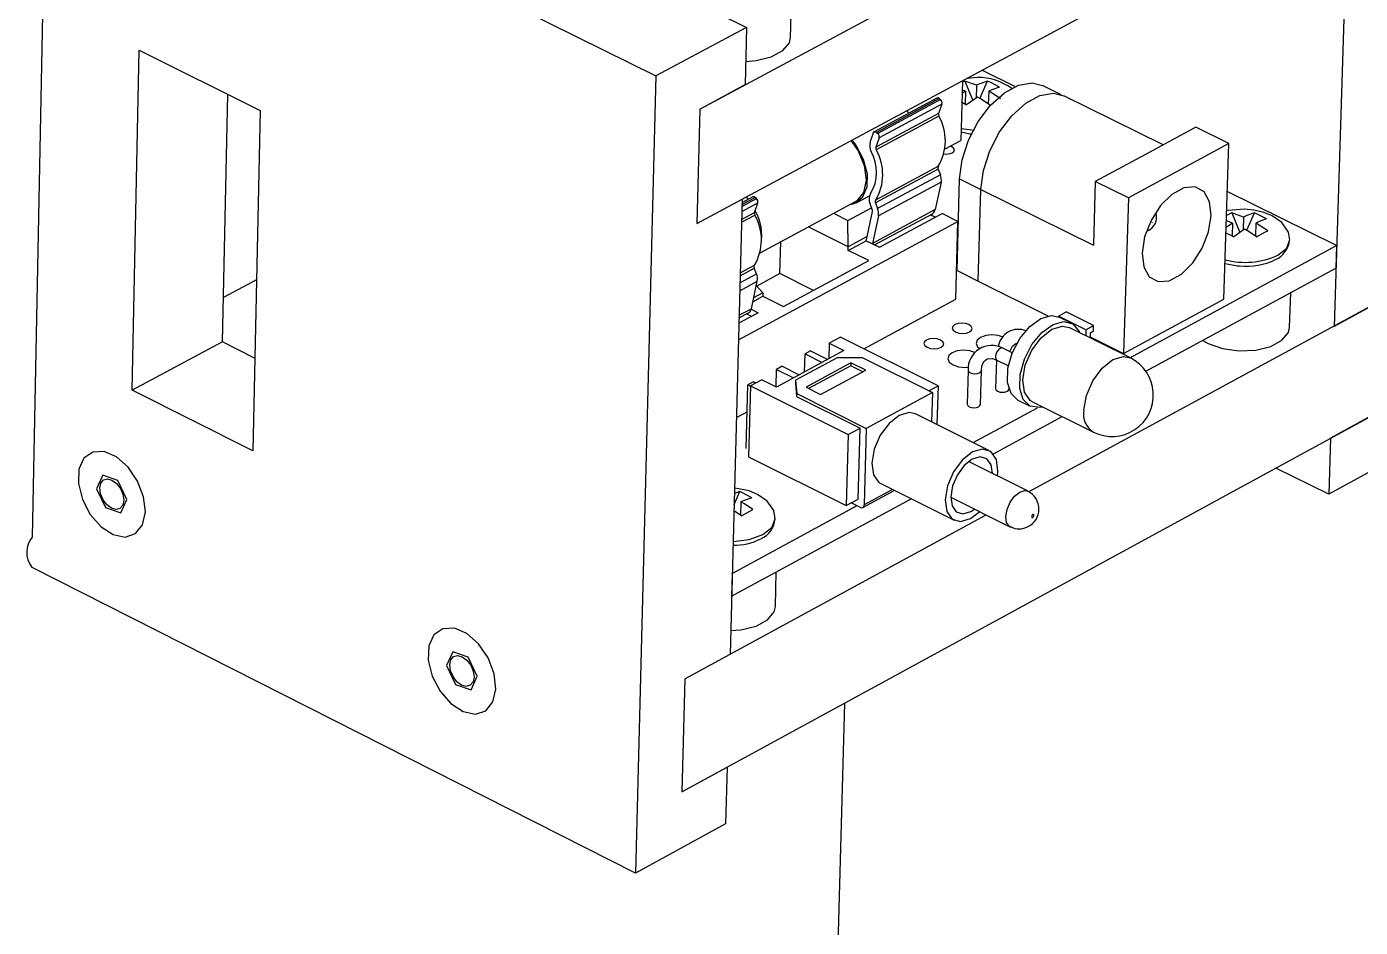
# Model space of a CAD drawing. Extents: x 0 to 156, y 0 to 202.
# Drawn here: x 136.33 to 149.69, y 118.88 to 127.91 of the extents above; entities that cross this region are included whole.
import ezdxf

# ---------------------------------------------------------------- set-up
doc = ezdxf.new("R2010")
doc.units = 0
doc.layers.get('0').update_dxf_attribs({"linetype": 'CONTINUOUS'})

msp = doc.modelspace()

# ---------------------------------------------------------------- linework, layer by layer
at = {"color": 7, "linetype": 'CONTINUOUS'}
for p, q in [((143.076, 127.081), (150.057, 130.82)), ((139.268, 130.014), (143.545, 127.899)), ((143.046, 125.935), (150.02, 129.682)), ((138.357, 129.532), (142.635, 127.412)), ((149.574, 129.445), (149.429, 124.902)), ((136.516, 129.277), (136.388, 122.793)), ((143.986, 127.797), (143.996, 128.154)), ((143.545, 127.899), (142.635, 127.412)), ((143.545, 127.899), (143.53, 127.325)), ((137.39, 124.264), (137.461, 127.67)), ((137.461, 127.67), (138.672, 127.066)), ((146.233, 127.305), (145.901, 127.469)), ((142.635, 127.412), (142.431, 119.427)), ((143.076, 127.081), (143.53, 127.325)), ((145.707, 127.365), (145.69, 126.767)), ((145.73, 127.361), (145.707, 127.349)), ((145.849, 127.319), (145.73, 127.361)), ((145.73, 127.361), (145.812, 127.167)), ((145.858, 127.397), (145.751, 127.388)), ((145.849, 127.319), (145.845, 127.19)), ((145.882, 127.187), (145.957, 127.361)), ((146.697, 127.224), (146.509, 127.317)), ((138.297, 124.749), (138.35, 127.227)), ((145.452, 127.19), (144.823, 126.853)), ((145.475, 127.185), (144.847, 126.847)), ((145.487, 127.175), (144.859, 126.837)), ((145.475, 127.185), (145.487, 127.175)), ((145.737, 127.259), (145.704, 127.236)), ((145.737, 127.259), (145.705, 127.271)), ((145.737, 127.259), (145.734, 127.132)), ((145.859, 127.2), (145.749, 127.124)), ((145.97, 127.259), (145.966, 127.131)), ((147.719, 126.722), (146.723, 127.213)), ((138.672, 127.066), (138.598, 123.656)), ((143.076, 127.081), (143.046, 125.935)), ((145.502, 127.131), (144.873, 126.794)), ((145.17, 127.039), (145.149, 127.065)), ((145.502, 127.131), (145.469, 127.036)), ((145.469, 127.036), (144.84, 126.698)), ((145.471, 127.009), (144.843, 126.672)), ((144.783, 126.749), (144.816, 126.844)), ((144.873, 126.794), (144.84, 126.698)), ((144.847, 126.847), (144.859, 126.837)), ((148.045, 126.898), (147.542, 126.627)), ((148.375, 126.736), (148.045, 126.898)), ((145.533, 126.682), (145.69, 126.767)), ((148.375, 126.736), (147.369, 126.192)), ((148.327, 125.178), (148.375, 126.736)), ((145.466, 126.507), (144.838, 126.169)), ((147.542, 126.627), (147.038, 126.355)), ((145.464, 126.478), (144.836, 126.14)), ((145.486, 126.421), (144.858, 126.083)), ((145.464, 126.478), (145.486, 126.421)), ((145.653, 125.463), (145.679, 126.381)), ((145.494, 126.348), (144.866, 126.01)), ((145.494, 126.348), (145.434, 126.073)), ((145.865, 125.356), (145.891, 126.276)), ((145.891, 126.276), (147.02, 125.717)), ((147.038, 126.355), (147.02, 125.717)), ((147.369, 126.192), (147.038, 126.355)), ((149.455, 125.714), (148.36, 126.255)), ((143.046, 125.935), (143.5, 126.179)), ((143.5, 126.179), (143.38, 121.62)), ((143.608, 126.2), (143.499, 126.141)), ((143.541, 126.201), (143.562, 126.175)), ((143.626, 126.045), (143.658, 126.141)), ((143.644, 126.184), (143.632, 126.194)), ((143.682, 125.641), (144.636, 126.155)), ((144.644, 126.14), (144.777, 126.212)), ((144.804, 126.074), (144.783, 126.131)), ((144.836, 126.14), (144.858, 126.083)), ((147.369, 126.192), (147.322, 124.633)), ((144.417, 126.037), (144.561, 125.965)), ((144.561, 125.965), (144.797, 126.092)), ((144.746, 125.772), (144.806, 126.053)), ((145.434, 126.073), (144.807, 125.735)), ((144.866, 126.01), (144.807, 125.735)), ((144.827, 125.72), (145.406, 126.032)), ((144.876, 125.696), (145.503, 126.034)), ((145.434, 125.997), (145.385, 126.021)), ((145.402, 126.03), (145.402, 126.013)), ((145.662, 125.955), (145.503, 126.034)), ((148.404, 126.04), (148.352, 126.014)), ((148.524, 125.998), (148.404, 126.04)), ((148.404, 126.04), (148.487, 125.845)), ((148.524, 125.998), (148.52, 125.868)), ((148.556, 125.866), (148.632, 126.04)), ((143.463, 124.77), (145.662, 125.955)), ((144.563, 125.701), (144.162, 125.9)), ((144.563, 125.701), (144.561, 125.965)), ((145.64, 125.177), (145.662, 125.955)), ((148.412, 125.938), (148.349, 125.894)), ((148.412, 125.938), (148.351, 125.96)), ((148.412, 125.938), (148.408, 125.811)), ((148.534, 125.878), (148.425, 125.802)), ((148.646, 125.938), (148.642, 125.81)), ((143.878, 125.432), (143.887, 125.752)), ((144.562, 125.665), (144.742, 125.762)), ((144.753, 125.803), (144.563, 125.701)), ((144.742, 125.762), (144.876, 125.696)), ((144.807, 125.735), (144.806, 125.731)), ((147.384, 124.59), (149.455, 125.714)), ((149.455, 125.714), (149.448, 125.488)), ((144.562, 125.665), (144.563, 125.701)), ((144.769, 125.563), (144.562, 125.665)), ((143.644, 125.43), (143.622, 125.486)), ((143.915, 125.102), (144.769, 125.563)), ((145.653, 125.463), (145.865, 125.357)), ((147.545, 124.455), (149.448, 125.488)), ((138.635, 125.37), (138.306, 125.194)), ((143.593, 125.081), (143.652, 125.356)), ((143.642, 125.313), (143.709, 125.241)), ((143.878, 125.432), (143.647, 125.307)), ((144.215, 125.264), (143.878, 125.432)), ((145.865, 125.356), (146.563, 125.009)), ((143.608, 125.151), (143.708, 125.205)), ((143.709, 125.241), (143.616, 125.191)), ((143.709, 125.241), (143.708, 125.205)), ((143.708, 125.205), (143.915, 125.102)), ((144.718, 124.679), (145.64, 125.177)), ((147.322, 124.633), (148.327, 125.178)), ((148.984, 124.894), (148.995, 125.242)), ((143.662, 125.041), (143.467, 124.937)), ((143.469, 124.988), (143.565, 125.04)), ((143.592, 125.076), (143.662, 125.041)), ((146.37, 123.246), (149.874, 125.151)), ((146.669, 125.007), (146.746, 125.048)), ((147.02, 124.912), (146.746, 125.048)), ((149.873, 125.144), (149.429, 124.902)), ((143.593, 125.004), (143.544, 125.028)), ((146.944, 124.87), (146.669, 125.007)), ((146.669, 125.007), (146.669, 125.001)), ((146.799, 124.937), (146.677, 124.997)), ((146.944, 124.87), (147.02, 124.912)), ((147.019, 124.855), (147.02, 124.912)), ((144.486, 124.795), (144.373, 124.734)), ((145.463, 124.308), (144.486, 124.795)), ((147.389, 124.588), (146.777, 124.892)), ((146.878, 124.852), (146.878, 124.842)), ((146.944, 124.87), (146.942, 124.81)), ((146.987, 124.838), (146.985, 124.789)), ((146.986, 124.8), (147.322, 124.633)), ((146.987, 124.838), (147.019, 124.855)), ((138.297, 124.749), (137.39, 124.264)), ((138.618, 124.587), (138.297, 124.749)), ((144.52, 124.661), (143.844, 124.296)), ((144.187, 124.658), (144.131, 124.628)), ((144.187, 124.658), (144.358, 124.573)), ((144.373, 124.734), (144.369, 124.579)), ((144.373, 124.734), (144.52, 124.661)), ((146.206, 124.639), (146.112, 124.685)), ((147.06, 124.752), (147.067, 124.759)), ((143.901, 124.504), (143.845, 124.473)), ((143.901, 124.504), (144.072, 124.419)), ((144.451, 124.588), (144.036, 124.364)), ((144.126, 124.448), (144.131, 124.628)), ((144.131, 124.628), (144.302, 124.543)), ((144.591, 124.537), (144.141, 124.294)), ((144.59, 124.509), (144.167, 124.28)), ((144.709, 124.588), (144.451, 124.588)), ((144.591, 124.537), (144.59, 124.509)), ((144.71, 124.449), (144.59, 124.509)), ((144.738, 124.464), (144.591, 124.537)), ((144.709, 124.588), (145.406, 124.241)), ((146.047, 124.568), (146.039, 124.28)), ((146.053, 124.566), (146.167, 124.51)), ((143.697, 124.369), (143.585, 124.308)), ((143.844, 124.296), (143.697, 124.369)), ((143.84, 124.297), (143.845, 124.473)), ((143.845, 124.473), (144.015, 124.388)), ((144.287, 124.22), (144.738, 124.464)), ((145.764, 124.466), (145.754, 124.126)), ((145.887, 124.122), (145.897, 124.462)), ((145.897, 124.46), (145.897, 124.462)), ((138.598, 123.656), (137.39, 124.264)), ((143.542, 123.68), (143.559, 124.319)), ((143.615, 124.349), (143.559, 124.319)), ((143.559, 124.319), (143.585, 124.306)), ((143.585, 124.308), (143.566, 123.598)), ((143.585, 124.308), (144.562, 123.82)), ((143.615, 124.349), (143.639, 124.337)), ((144.036, 124.364), (144.047, 124.23)), ((144.036, 124.364), (144.036, 124.336)), ((144.036, 124.336), (144.046, 124.202)), ((144.141, 124.294), (144.287, 124.22)), ((145.406, 124.241), (144.744, 123.882)), ((145.372, 124.258), (145.463, 124.308)), ((145.406, 124.241), (145.398, 123.948)), ((145.463, 124.308), (145.452, 123.921)), ((146.172, 124.276), (146.172, 124.282)), ((144.047, 124.23), (144.046, 124.202)), ((144.046, 124.202), (144.682, 123.884)), ((144.047, 124.23), (144.744, 123.882)), ((146.263, 124.166), (146.385, 124.105)), ((146.408, 124.149), (147.02, 123.845)), ((142.898, 120.24), (149.837, 124.024)), ((143.443, 123.99), (143.552, 124.049)), ((145.973, 123.661), (145.238, 124.028)), ((145.816, 123.74), (146.459, 124.089)), ((146.017, 123.626), (146.707, 124)), ((149.837, 124.027), (149.394, 123.785)), ((144.562, 123.82), (144.682, 123.884)), ((144.662, 123.174), (144.682, 123.884)), ((144.744, 123.882), (144.722, 123.115)), ((144.562, 123.82), (144.543, 123.11)), ((149.394, 123.785), (149.376, 123.222)), ((150.262, 123.706), (149.376, 123.222)), ((143.566, 123.598), (144.543, 123.11)), ((146.366, 123.252), (145.769, 123.55)), ((149.376, 123.222), (148.848, 123.485)), ((137.096, 123.414), (137.034, 123.277)), ((137.248, 123.36), (137.096, 123.414)), ((137.338, 123.171), (137.248, 123.36)), ((144.89, 123.329), (145.624, 122.962)), ((137.034, 123.277), (137.124, 123.088)), ((137.276, 123.035), (137.338, 123.171)), ((143.395, 122.202), (145.193, 123.178)), ((143.42, 123.118), (143.476, 123.249)), ((143.476, 123.249), (143.423, 123.23)), ((144.543, 123.11), (144.662, 123.174)), ((144.71, 123.09), (145.025, 123.261)), ((145.59, 123.193), (146.188, 122.894)), ((137.124, 123.088), (137.276, 123.035)), ((143.401, 122.429), (144.652, 123.108)), ((143.494, 123.007), (143.429, 123.051)), ((143.488, 123.145), (143.485, 123.013)), ((144.685, 123.091), (144.593, 123.137)), ((145.789, 122.978), (145.881, 123.048)), ((145.791, 123.049), (145.829, 123.074)), ((142.928, 121.374), (145.946, 123.015)), ((142.431, 119.427), (136.382, 122.492)), ((143.401, 122.429), (143.395, 122.202)), ((143.834, 122.098), (143.843, 122.445)), ((140.603, 121.643), (140.54, 121.507)), ((140.757, 121.589), (140.603, 121.643)), ((140.848, 121.399), (140.757, 121.589)), ((142.928, 121.374), (143.38, 121.62)), ((140.54, 121.507), (140.631, 121.316)), ((140.631, 121.316), (140.785, 121.262)), ((140.785, 121.262), (140.848, 121.399)), ((142.928, 121.374), (142.898, 120.24)), ((144.424, 117.267), (144.53, 121.13)), ((142.898, 120.24), (143.35, 120.487)), ((143.35, 120.487), (143.335, 119.921)), ((143.335, 119.921), (142.431, 119.427))]:
    msp.add_line(p, q, dxfattribs=at)
at = {"color": 8, "linetype": 'CONTINUOUS'}
for p, q in [((145.679, 126.381), (145.891, 126.276)), ((143.497, 126.054), (143.658, 126.141)), ((143.498, 126.106), (143.644, 126.184)), ((143.499, 126.123), (143.632, 126.194)), ((143.494, 125.946), (143.628, 126.019)), ((143.495, 125.975), (143.626, 126.045)), ((143.48, 125.41), (143.622, 125.486)), ((143.481, 125.439), (143.624, 125.516)), ((143.476, 125.261), (143.652, 125.356)), ((143.478, 125.34), (143.644, 125.43)), ((143.469, 125.015), (143.593, 125.081)), ((145.008, 123.27), (144.722, 123.115))]:
    msp.add_line(p, q, dxfattribs=at)
at = {"color": 7, "linetype": 'CONTINUOUS'}
for points in [[(143.536, 127.558), (143.64, 127.566), (143.792, 127.603), (143.908, 127.666), (143.974, 127.745), (143.986, 127.797)], [(145.679, 126.381), (145.704, 126.571), (145.768, 126.768), (145.866, 126.955), (145.989, 127.118), (146.127, 127.243), (146.27, 127.32), (146.406, 127.343), (146.509, 127.317)], [(145.957, 127.361), (145.881, 127.334), (145.849, 127.319)], [(146.078, 127.301), (145.992, 127.346), (145.957, 127.361)], [(145.977, 127.124), (145.894, 127.18), (145.859, 127.2)], [(145.891, 126.276), (145.917, 126.466), (145.981, 126.663), (146.079, 126.851), (146.202, 127.014), (146.341, 127.139), (146.484, 127.216), (146.62, 127.239), (146.723, 127.213)], [(146.078, 127.301), (146.002, 127.274), (145.97, 127.259)], [(146.088, 127.184), (146.005, 127.24), (145.97, 127.259)], [(145.701, 127.149), (145.714, 127.142), (145.749, 127.124)], [(144.816, 126.844), (144.818, 126.848), (144.821, 126.851), (144.824, 126.853), (144.828, 126.854), (144.833, 126.854), (144.838, 126.853), (144.842, 126.851), (144.847, 126.847)], [(145.693, 126.852), (145.781, 126.834), (145.806, 126.833)], [(145.694, 126.887), (145.721, 126.882), (145.824, 126.87)], [(144.599, 126.769), (144.638, 126.719), (144.714, 126.58), (144.753, 126.433), (144.749, 126.297), (144.703, 126.192), (144.622, 126.13), (144.57, 126.119)], [(144.589, 126.764), (144.662, 126.663), (144.724, 126.515), (144.744, 126.368), (144.717, 126.244), (144.648, 126.162), (144.636, 126.155)], [(145.605, 126.643), (145.622, 126.657), (145.627, 126.673), (145.619, 126.689), (145.6, 126.703), (145.583, 126.709)], [(148.199, 126.013), (148.183, 126.152), (148.127, 126.252), (148.037, 126.3), (147.926, 126.291), (147.806, 126.226), (147.691, 126.113), (147.596, 125.965), (147.532, 125.8), (147.506, 125.638), (147.523, 125.499), (147.579, 125.4), (147.668, 125.352), (147.779, 125.361), (147.9, 125.426), (148.014, 125.539), (148.109, 125.687), (148.173, 125.852), (148.199, 126.013)], [(148.533, 126.077), (148.369, 126.064), (148.354, 126.06)], [(148.632, 126.04), (148.556, 126.014), (148.524, 125.998)], [(148.987, 125.769), (148.973, 125.849), (148.908, 125.943), (148.81, 126.011), (148.727, 126.045), (148.626, 126.068), (148.533, 126.077)], [(148.754, 125.98), (148.667, 126.026), (148.632, 126.04)], [(148.754, 125.98), (148.678, 125.953), (148.646, 125.938)], [(147.609, 125.947), (147.609, 125.948), (147.609, 125.948), (147.609, 125.948), (147.608, 125.948), (147.608, 125.948), (147.607, 125.947), (147.607, 125.947), (147.607, 125.946), (147.607, 125.946), (147.607, 125.945), (147.608, 125.945), (147.608, 125.945), (147.609, 125.946), (147.609, 125.946), (147.609, 125.947), (147.609, 125.947)], [(148.347, 125.841), (148.39, 125.82), (148.425, 125.802)], [(148.653, 125.802), (148.57, 125.858), (148.534, 125.878)], [(148.765, 125.862), (148.681, 125.918), (148.646, 125.938)], [(148.653, 125.802), (148.735, 125.847), (148.765, 125.862)], [(148.866, 125.616), (148.956, 125.688), (148.987, 125.774)], [(148.338, 125.535), (148.458, 125.51), (148.482, 125.51)], [(145.778, 124.848), (145.798, 124.865), (145.804, 124.884), (145.795, 124.904), (145.772, 124.921), (145.739, 124.932), (145.701, 124.936), (145.663, 124.932), (145.632, 124.921), (145.612, 124.904), (145.606, 124.884), (145.615, 124.865), (145.638, 124.848), (145.671, 124.837), (145.709, 124.833), (145.747, 124.837), (145.778, 124.848)], [(146.263, 124.166), (146.194, 124.232), (146.159, 124.343), (146.163, 124.484), (146.205, 124.637), (146.282, 124.784), (146.381, 124.904), (146.492, 124.984), (146.6, 125.014), (146.677, 124.997)], [(146.514, 124.096), (146.482, 124.09), (146.386, 124.105), (146.316, 124.172), (146.281, 124.283), (146.285, 124.423), (146.328, 124.577), (146.404, 124.723), (146.504, 124.844), (146.615, 124.924), (146.723, 124.953), (146.814, 124.928), (146.878, 124.852), (146.878, 124.852)], [(146.408, 124.149), (146.387, 124.162), (146.329, 124.244), (146.312, 124.369), (146.337, 124.516), (146.401, 124.664), (146.495, 124.79), (146.603, 124.875), (146.709, 124.907), (146.777, 124.892)], [(145.493, 124.694), (145.514, 124.711), (145.52, 124.731), (145.51, 124.75), (145.488, 124.767), (145.454, 124.778), (145.416, 124.782), (145.379, 124.778), (145.347, 124.767), (145.327, 124.75), (145.321, 124.731), (145.33, 124.711), (145.353, 124.694), (145.386, 124.683), (145.424, 124.679), (145.462, 124.683), (145.493, 124.694)], [(146.116, 124.796), (146.066, 124.812), (146.003, 124.819), (145.94, 124.812), (145.888, 124.794), (145.854, 124.766), (145.844, 124.733), (145.859, 124.7), (145.878, 124.684)], [(148.114, 124.764), (148.169, 124.731), (148.312, 124.681), (148.477, 124.659), (148.645, 124.666), (148.795, 124.703), (148.908, 124.765), (148.973, 124.844), (148.984, 124.894)], [(145.832, 124.642), (145.782, 124.658), (145.718, 124.665), (145.655, 124.658), (145.603, 124.64), (145.57, 124.612), (145.56, 124.579), (145.575, 124.546), (145.613, 124.518), (145.668, 124.5), (145.732, 124.493), (145.767, 124.495)], [(146.186, 124.649), (146.187, 124.658), (146.208, 124.707), (146.241, 124.733), (146.257, 124.734)], [(145.897, 124.462), (145.902, 124.504), (145.923, 124.553), (145.956, 124.579), (146.008, 124.582), (146.053, 124.566)], [(146.039, 124.28), (146.039, 124.278), (146.045, 124.265), (146.061, 124.254), (146.083, 124.246), (146.108, 124.244), (146.133, 124.246), (146.154, 124.254)], [(146.154, 124.254), (146.168, 124.265), (146.172, 124.276)], [(145.754, 124.126), (145.754, 124.124), (145.76, 124.111), (145.776, 124.099), (145.798, 124.092), (145.823, 124.089), (145.849, 124.092), (145.869, 124.099)], [(145.869, 124.099), (145.883, 124.111), (145.887, 124.122)], [(145.074, 124.012), (144.972, 123.932), (144.884, 123.813), (144.823, 123.673), (144.8, 123.535), (144.816, 123.418), (144.871, 123.341), (144.89, 123.329)], [(145.238, 124.028), (145.174, 124.042), (145.074, 124.012)], [(137.495, 122.916), (137.523, 123.045), (137.506, 123.198), (137.446, 123.355), (137.351, 123.495), (137.233, 123.597), (137.11, 123.65), (136.996, 123.645), (136.908, 123.583), (136.858, 123.472), (136.852, 123.329), (136.892, 123.171), (136.971, 123.02), (137.079, 122.897), (137.201, 122.818), (137.322, 122.794), (137.424, 122.828), (137.495, 122.916)], [(146.059, 123.405), (146.063, 123.455), (146.047, 123.572), (145.993, 123.649), (145.909, 123.675), (145.808, 123.646), (145.706, 123.565), (145.618, 123.446), (145.558, 123.307), (145.534, 123.168), (145.551, 123.051), (145.605, 122.974), (145.689, 122.948), (145.789, 122.978)], [(146.007, 123.431), (145.994, 123.517), (145.951, 123.578), (145.886, 123.598), (145.806, 123.575), (145.726, 123.511), (145.657, 123.418), (145.609, 123.308), (145.59, 123.198), (145.603, 123.107), (145.646, 123.046), (145.712, 123.026), (145.791, 123.049), (145.791, 123.049)], [(137.066, 123.285), (137.076, 123.334), (137.103, 123.367), (137.143, 123.378), (137.189, 123.365), (137.235, 123.331), (137.274, 123.281), (137.299, 123.222), (137.307, 123.163), (137.296, 123.114), (137.269, 123.081), (137.23, 123.071), (137.183, 123.083), (137.138, 123.117), (137.099, 123.167), (137.074, 123.226), (137.066, 123.285)], [(143.832, 122.977), (143.819, 123.058), (143.753, 123.153), (143.653, 123.221), (143.57, 123.255), (143.468, 123.278), (143.424, 123.282)], [(143.598, 123.188), (143.511, 123.234), (143.476, 123.249)], [(143.598, 123.188), (143.521, 123.16), (143.488, 123.145)], [(143.607, 123.068), (143.524, 123.125), (143.488, 123.145)], [(143.494, 123.007), (143.577, 123.052), (143.607, 123.068)], [(143.709, 122.819), (143.8, 122.893), (143.832, 122.98), (143.833, 122.981)], [(146.412, 122.991), (146.416, 122.995), (146.42, 123), (146.422, 123.006), (146.423, 123.012), (146.423, 123.017), (146.42, 123.02), (146.417, 123.021), (146.413, 123.02), (146.408, 123.016), (146.404, 123.011), (146.402, 123.005), (146.401, 122.999), (146.402, 122.994), (146.404, 122.991), (146.407, 122.99), (146.412, 122.991)], [(143.41, 122.749), (143.571, 122.769), (143.709, 122.819)], [(143.386, 121.856), (143.489, 121.864), (143.64, 121.902), (143.756, 121.965), (143.822, 122.045), (143.834, 122.098)], [(141.005, 121.142), (141.034, 121.271), (141.017, 121.425), (140.957, 121.583), (140.861, 121.723), (140.743, 121.827), (140.618, 121.88), (140.503, 121.875), (140.414, 121.813), (140.363, 121.703), (140.357, 121.559), (140.396, 121.4), (140.475, 121.249), (140.584, 121.125), (140.708, 121.045), (140.83, 121.021), (140.934, 121.054), (141.005, 121.142)], [(140.816, 121.391), (140.805, 121.342), (140.778, 121.309), (140.737, 121.298), (140.691, 121.311), (140.644, 121.345), (140.606, 121.396), (140.58, 121.455), (140.573, 121.514), (140.583, 121.564), (140.61, 121.596), (140.651, 121.607), (140.697, 121.594), (140.744, 121.56), (140.782, 121.509), (140.808, 121.45), (140.816, 121.391)]]:
    msp.add_lwpolyline(points, dxfattribs=at)
at = {"color": 8, "linetype": 'CONTINUOUS'}
for points in [[(146.112, 124.685), (146.102, 124.688), (146.085, 124.683), (146.067, 124.669), (146.052, 124.649), (146.042, 124.625), (146.038, 124.602)], [(146.924, 124.064), (146.95, 124.211), (147.014, 124.36), (147.107, 124.486), (147.215, 124.571), (147.322, 124.602), (147.389, 124.588)], [(145.764, 124.466), (145.764, 124.464), (145.77, 124.451), (145.785, 124.439)], [(145.785, 124.439), (145.808, 124.432), (145.833, 124.429), (145.858, 124.432), (145.879, 124.439), (145.893, 124.451), (145.897, 124.46)], [(146.188, 122.894), (146.178, 122.9), (146.15, 122.94), (146.142, 122.999), (146.154, 123.07), (146.185, 123.142), (146.23, 123.202), (146.282, 123.244), (146.333, 123.259), (146.366, 123.252)]]:
    msp.add_lwpolyline(points, dxfattribs=at)
at = {"color": 7, "linetype": 'CONTINUOUS'}
for centre, radius, start, end in [((145.865, 126.836), 0.561, 53.2567, 90.784), ((145.459, 127.171), 0.0214, 41.4196, 111.433), ((145.459, 127.141), 0.0442, 347.5128, 50.1967), ((145.038, 126.763), 0.498, 329.1336, 29.633), ((145.505, 127.026), 0.0376, 164.7833, 206.7757), ((144.83, 126.803), 0.0442, 347.5624, 50.1685), ((144.91, 126.714), 0.132, 164.8361, 206.7813), ((144.429, 126.448), 0.418, 329.1933, 29.6436), ((144.41, 126.425), 0.499, 329.1866, 29.645), ((144.877, 126.689), 0.0377, 164.8304, 206.7818), ((145.547, 126.768), 0.138, 259.4222, 294.7233), ((145.492, 126.491), 0.0306, 148.1554, 205.6756), ((145.362, 126.371), 0.134, 350.0569, 22.152), ((143.616, 126.18), 0.0214, 41.2646, 111.3447), ((143.615, 126.15), 0.0444, 347.6584, 50.114), ((144.879, 126.177), 0.107, 148.2134, 205.6913), ((144.864, 126.153), 0.0306, 148.2066, 205.693), ((143.662, 126.036), 0.0378, 164.9216, 206.7936), ((143.194, 125.771), 0.5, 329.2894, 29.6679), ((143.178, 125.812), 0.52, 350.0154, 29.1397), ((144.769, 126.06), 0.0383, 350.1036, 22.1642), ((144.734, 126.033), 0.134, 350.0994, 22.1621), ((145.376, 126.083), 0.0586, 300.6589, 350.9661), ((147.5, 126), 0.152, 291.4583, 15.9069), ((144.727, 125.775), 0.0188, 320.4505, 349.4111), ((148.75, 125.789), 0.235, 293.7155, 355.1192), ((148.539, 126.335), 0.79, 255.3439, 294.4736), ((148.556, 126.154), 0.648, 263.4493, 296.4077), ((143.65, 125.5), 0.0307, 148.3058, 205.7265), ((143.519, 125.379), 0.135, 350.1816, 22.1815), ((143.535, 125.09), 0.0585, 300.6962, 351.1213), ((146.268, 124.669), 0.205, 67.8893, 170.5631), ((146, 124.477), 0.236, 61.6137, 182.7996), ((147.205, 124.216), 0.415, 243.4637, 63.6618), ((146.278, 123.074), 0.196, 296.1834, 63.5811), ((144.698, 123.112), 0.0249, 238.187, 7.0617), ((143.59, 122.998), 0.242, 293.8594, 355.013), ((146.276, 123.052), 0.177, 240.7135, 299.9626), ((136.579, 122.64), 0.244, 141.1599, 216.5824), ((143.428, 123.261), 0.549, 268.0084, 298.1904)]:
    msp.add_arc(centre, radius, start, end, dxfattribs=at)
at = {"color": 8, "linetype": 'CONTINUOUS'}
for centre, radius, start, end in [((146.071, 124.595), 0.0336, 168.9759, 238.3334), ((147.13, 124.023), 0.21, 168.8879, 238.2697)]:
    msp.add_arc(centre, radius, start, end, dxfattribs=at)

doc.saveas('drawing.dxf')
